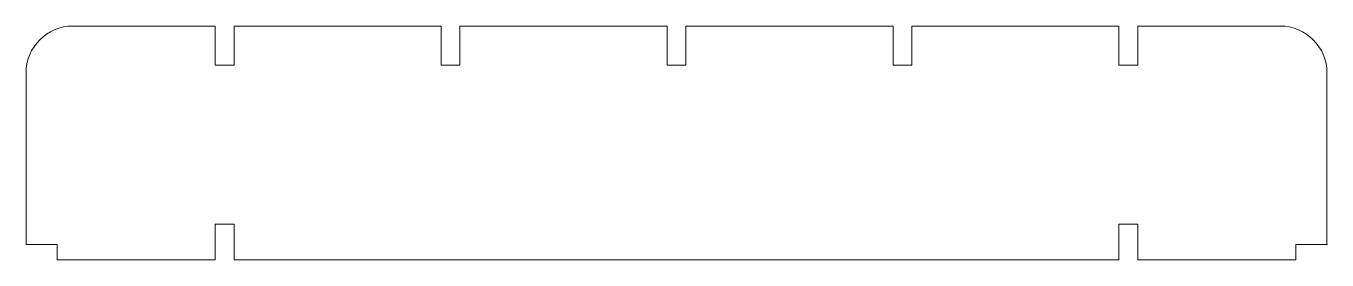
# Model space of a CAD drawing. Header units: millimetres. Extents: x 11.8 to 95.2, y 10 to 25.
import ezdxf

# ---------------------------------------------------------------- set-up
doc = ezdxf.new("R2010")
doc.units = ezdxf.units.MM
doc.layers.get('0').update_dxf_attribs({"linetype": 'CONTINUOUS', "lineweight": 0})

msp = doc.modelspace()

# ---------------------------------------------------------------- linework, layer by layer
for p, q in [((23.9, 25), (14.75, 25)), ((23.9, 25), (23.9, 22.5)), ((25.1, 22.5), (25.1, 25)), ((25.1, 25), (38.4, 25)), ((38.4, 25), (38.4, 22.5)), ((39.6, 22.5), (39.6, 25)), ((39.6, 25), (52.9, 25)), ((52.9, 25), (52.9, 22.5)), ((54.1, 22.5), (54.1, 25)), ((54.1, 25), (67.4, 25)), ((67.4, 25), (67.4, 22.5)), ((68.6, 25), (68.6, 22.5)), ((68.6, 25), (81.9, 25)), ((81.9, 25), (81.9, 22.5)), ((83.1, 22.5), (83.1, 25)), ((83.1, 25), (92.25, 25)), ((11.75, 11), (11.75, 22)), ((23.9, 22.5), (25.1, 22.5)), ((38.4, 22.5), (39.6, 22.5)), ((52.9, 22.5), (54.1, 22.5)), ((67.4, 22.5), (68.6, 22.5)), ((81.9, 22.5), (83.1, 22.5)), ((95.25, 11), (95.25, 22)), ((23.9, 12.3), (25.1, 12.3)), ((23.9, 10), (23.9, 12.3)), ((25.1, 12.3), (25.1, 10)), ((81.9, 12.3), (83.1, 12.3)), ((81.9, 10), (81.9, 12.3)), ((83.1, 12.3), (83.1, 10)), ((11.75, 11), (13.75, 11)), ((13.75, 11), (13.75, 11)), ((13.75, 11), (13.75, 10)), ((95.25, 11), (93.25, 11)), ((93.25, 11), (93.25, 10)), ((23.9, 10), (13.75, 10)), ((25.1, 10), (53.5, 10)), ((53.5, 10), (81.9, 10)), ((83.1, 10), (93.25, 10))]:
    msp.add_line(p, q)
for centre, start, end in [((14.75, 22), 90, 180), ((92.25, 22), 0, 90)]:
    msp.add_arc(centre, 3, start, end)
msp.add_point((95.25, 11))

doc.saveas('drawing.dxf')
